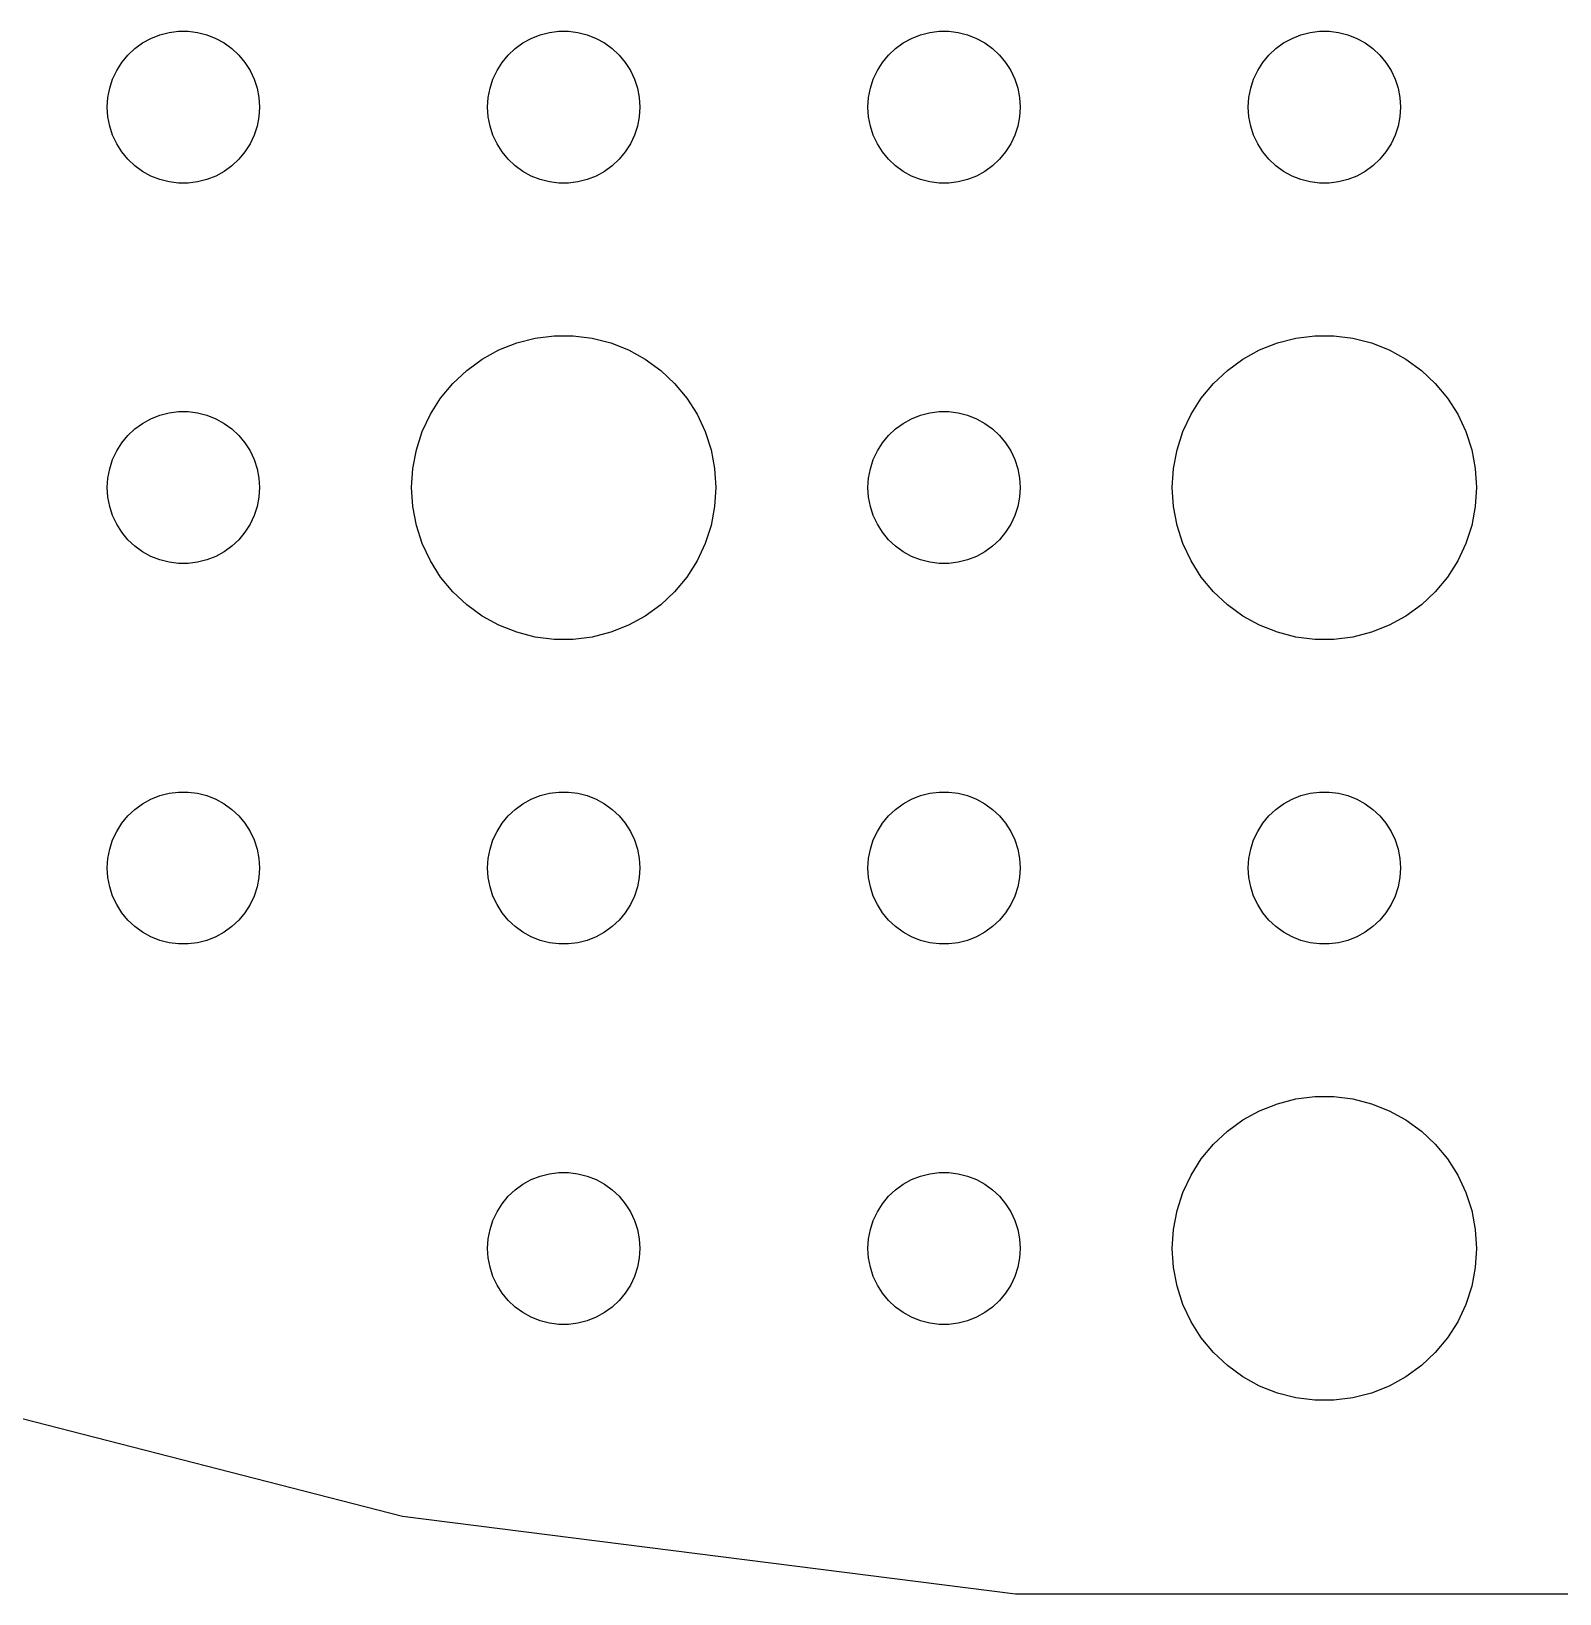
# Model space of a CAD drawing. Header units: metres. Extents: x -97 to 97, y -97 to 97.
# Drawn here: x -25.5 to 4.64, y -96.81 to -66 of the extents above; entities that cross this region are included whole.
import ezdxf

# ---------------------------------------------------------------- set-up
doc = ezdxf.new("R2010")
doc.units = ezdxf.units.M

msp = doc.modelspace()

# ---------------------------------------------------------------- linework, layer by layer
for p, q in [((-23.3037, -66.2335), (-23.1387, -66.1428)), ((-23.1387, -66.1428), (-22.9635, -66.0734)), ((-22.9635, -66.0734), (-22.7811, -66.0266)), ((-22.7811, -66.0266), (-22.5942, -66.003)), ((-22.5942, -66.003), (-22.4058, -66.003)), ((-22.4058, -66.003), (-22.2189, -66.0266)), ((-22.2189, -66.0266), (-22.0365, -66.0734)), ((-22.0365, -66.0734), (-21.8613, -66.1428)), ((-21.8613, -66.1428), (-21.6963, -66.2335)), ((-15.8037, -66.2335), (-15.6387, -66.1428)), ((-15.6387, -66.1428), (-15.4635, -66.0734)), ((-15.4635, -66.0734), (-15.2811, -66.0266)), ((-15.2811, -66.0266), (-15.0942, -66.003)), ((-15.0942, -66.003), (-14.9058, -66.003)), ((-14.9058, -66.003), (-14.7189, -66.0266)), ((-14.7189, -66.0266), (-14.5365, -66.0734)), ((-14.5365, -66.0734), (-14.3613, -66.1428)), ((-14.3613, -66.1428), (-14.1963, -66.2335)), ((-8.30373, -66.2335), (-8.13866, -66.1428)), ((-8.13866, -66.1428), (-7.96352, -66.0734)), ((-7.96352, -66.0734), (-7.78107, -66.0266)), ((-7.78107, -66.0266), (-7.59418, -66.003)), ((-7.59418, -66.003), (-7.40581, -66.003)), ((-7.40581, -66.003), (-7.21892, -66.0266)), ((-7.21892, -66.0266), (-7.03647, -66.0734)), ((-7.03647, -66.0734), (-6.86133, -66.1428)), ((-6.86133, -66.1428), (-6.69626, -66.2335)), ((-0.80373, -66.2335), (-0.63866, -66.1428)), ((-0.63866, -66.1428), (-0.46352, -66.0734)), ((-0.46352, -66.0734), (-0.28107, -66.0266)), ((-0.28107, -66.0266), (-0.09418, -66.003)), ((-0.09418, -66.003), (0.09418, -66.003)), ((0.09418, -66.003), (0.28107, -66.0266)), ((0.28107, -66.0266), (0.46352, -66.0734)), ((0.46352, -66.0734), (0.63866, -66.1428)), ((0.63866, -66.1428), (0.80373, -66.2335)), ((-23.7135, -66.6183), (-23.5934, -66.4732)), ((-23.5934, -66.4732), (-23.4561, -66.3442)), ((-23.4561, -66.3442), (-23.3037, -66.2335)), ((-21.6963, -66.2335), (-21.5439, -66.3442)), ((-21.5439, -66.3442), (-21.4065, -66.4732)), ((-21.4065, -66.4732), (-21.2865, -66.6183)), ((-16.2135, -66.6183), (-16.0934, -66.4732)), ((-16.0934, -66.4732), (-15.9561, -66.3442)), ((-15.9561, -66.3442), (-15.8037, -66.2335)), ((-14.1963, -66.2335), (-14.0439, -66.3442)), ((-14.0439, -66.3442), (-13.9065, -66.4732)), ((-13.9065, -66.4732), (-13.7865, -66.6183)), ((-8.71352, -66.6183), (-8.59344, -66.4732)), ((-8.59344, -66.4732), (-8.45613, -66.3442)), ((-8.45613, -66.3442), (-8.30373, -66.2335)), ((-6.69626, -66.2335), (-6.54385, -66.3442)), ((-6.54385, -66.3442), (-6.40654, -66.4732)), ((-6.40654, -66.4732), (-6.28647, -66.6183)), ((-1.21352, -66.6183), (-1.09344, -66.4732)), ((-1.09344, -66.4732), (-0.95613, -66.3442)), ((-0.95613, -66.3442), (-0.80373, -66.2335)), ((0.80373, -66.2335), (0.95613, -66.3442)), ((0.95613, -66.3442), (1.09344, -66.4732)), ((1.09344, -66.4732), (1.21352, -66.6183)), ((-23.8947, -66.9478), (-23.8145, -66.7774)), ((-23.8145, -66.7774), (-23.7135, -66.6183)), ((-21.2865, -66.6183), (-21.1855, -66.7774)), ((-21.1855, -66.7774), (-21.1053, -66.9478)), ((-16.3947, -66.9478), (-16.3145, -66.7774)), ((-16.3145, -66.7774), (-16.2135, -66.6183)), ((-13.7865, -66.6183), (-13.6855, -66.7774)), ((-13.6855, -66.7774), (-13.6053, -66.9478)), ((-8.89465, -66.9478), (-8.81445, -66.7774)), ((-8.81445, -66.7774), (-8.71352, -66.6183)), ((-6.28647, -66.6183), (-6.18553, -66.7774)), ((-6.18553, -66.7774), (-6.10533, -66.9478)), ((-1.39465, -66.9478), (-1.31445, -66.7774)), ((-1.31445, -66.7774), (-1.21352, -66.6183)), ((1.21352, -66.6183), (1.31445, -66.7774)), ((1.31445, -66.7774), (1.39465, -66.9478)), ((-23.9882, -67.312), (-23.9529, -67.127)), ((-23.9529, -67.127), (-23.8947, -66.9478)), ((-21.1053, -66.9478), (-21.0471, -67.127)), ((-21.0471, -67.127), (-21.0118, -67.312)), ((-16.4882, -67.312), (-16.4529, -67.127)), ((-16.4529, -67.127), (-16.3947, -66.9478)), ((-13.6053, -66.9478), (-13.5471, -67.127)), ((-13.5471, -67.127), (-13.5118, -67.312)), ((-8.98816, -67.312), (-8.95287, -67.127)), ((-8.95287, -67.127), (-8.89465, -66.9478)), ((-6.10533, -66.9478), (-6.04712, -67.127)), ((-6.04712, -67.127), (-6.01183, -67.312)), ((-1.48816, -67.312), (-1.45287, -67.127)), ((-1.45287, -67.127), (-1.39465, -66.9478)), ((1.39465, -66.9478), (1.45287, -67.127)), ((1.45287, -67.127), (1.48816, -67.312)), ((-24, -67.5), (-23.9882, -67.312)), ((-21.0118, -67.312), (-21, -67.5)), ((-16.5, -67.5), (-16.4882, -67.312)), ((-13.5118, -67.312), (-13.5, -67.5)), ((-9, -67.5), (-8.98816, -67.312)), ((-6.01183, -67.312), (-6, -67.5)), ((-1.5, -67.5), (-1.48816, -67.312)), ((1.48816, -67.312), (1.5, -67.5)), ((-23.9882, -67.688), (-24, -67.5)), ((-23.9529, -67.873), (-23.9882, -67.688)), ((-21.0118, -67.688), (-21.0471, -67.873)), ((-21, -67.5), (-21.0118, -67.688)), ((-16.4882, -67.688), (-16.5, -67.5)), ((-16.4529, -67.873), (-16.4882, -67.688)), ((-13.5118, -67.688), (-13.5471, -67.873)), ((-13.5, -67.5), (-13.5118, -67.688)), ((-8.98816, -67.688), (-9, -67.5)), ((-8.95287, -67.873), (-8.98816, -67.688)), ((-6.01183, -67.688), (-6.04712, -67.873)), ((-6, -67.5), (-6.01183, -67.688)), ((-1.48816, -67.688), (-1.5, -67.5)), ((-1.45287, -67.873), (-1.48816, -67.688)), ((1.48816, -67.688), (1.45287, -67.873)), ((1.5, -67.5), (1.48816, -67.688)), ((-23.8947, -68.0522), (-23.9529, -67.873)), ((-23.8145, -68.2226), (-23.8947, -68.0522)), ((-21.1053, -68.0522), (-21.1855, -68.2226)), ((-21.0471, -67.873), (-21.1053, -68.0522)), ((-16.3947, -68.0522), (-16.4529, -67.873)), ((-16.3145, -68.2226), (-16.3947, -68.0522)), ((-13.6053, -68.0522), (-13.6855, -68.2226)), ((-13.5471, -67.873), (-13.6053, -68.0522)), ((-8.89465, -68.0522), (-8.95287, -67.873)), ((-8.81445, -68.2226), (-8.89465, -68.0522)), ((-6.10533, -68.0522), (-6.18553, -68.2226)), ((-6.04712, -67.873), (-6.10533, -68.0522)), ((-1.39465, -68.0522), (-1.45287, -67.873)), ((-1.31445, -68.2226), (-1.39465, -68.0522)), ((1.39465, -68.0522), (1.31445, -68.2226)), ((1.45287, -67.873), (1.39465, -68.0522)), ((-23.7135, -68.3817), (-23.8145, -68.2226)), ((-23.5934, -68.5268), (-23.7135, -68.3817)), ((-21.2865, -68.3817), (-21.4065, -68.5268)), ((-21.1855, -68.2226), (-21.2865, -68.3817)), ((-16.2135, -68.3817), (-16.3145, -68.2226)), ((-16.0934, -68.5268), (-16.2135, -68.3817)), ((-13.7865, -68.3817), (-13.9065, -68.5268)), ((-13.6855, -68.2226), (-13.7865, -68.3817)), ((-8.71352, -68.3817), (-8.81445, -68.2226)), ((-8.59344, -68.5268), (-8.71352, -68.3817)), ((-6.28647, -68.3817), (-6.40654, -68.5268)), ((-6.18553, -68.2226), (-6.28647, -68.3817)), ((-1.21352, -68.3817), (-1.31445, -68.2226)), ((-1.09344, -68.5268), (-1.21352, -68.3817)), ((1.21352, -68.3817), (1.09344, -68.5268)), ((1.31445, -68.2226), (1.21352, -68.3817)), ((-23.4561, -68.6558), (-23.5934, -68.5268)), ((-23.3037, -68.7665), (-23.4561, -68.6558)), ((-21.5439, -68.6558), (-21.6963, -68.7665)), ((-21.4065, -68.5268), (-21.5439, -68.6558)), ((-15.9561, -68.6558), (-16.0934, -68.5268)), ((-15.8037, -68.7665), (-15.9561, -68.6558)), ((-14.0439, -68.6558), (-14.1963, -68.7665)), ((-13.9065, -68.5268), (-14.0439, -68.6558)), ((-8.45613, -68.6558), (-8.59344, -68.5268)), ((-8.30373, -68.7665), (-8.45613, -68.6558)), ((-6.54385, -68.6558), (-6.69626, -68.7665)), ((-6.40654, -68.5268), (-6.54385, -68.6558)), ((-0.95613, -68.6558), (-1.09344, -68.5268)), ((-0.80373, -68.7665), (-0.95613, -68.6558)), ((0.95613, -68.6558), (0.80373, -68.7665)), ((1.09344, -68.5268), (0.95613, -68.6558)), ((-23.1387, -68.8572), (-23.3037, -68.7665)), ((-22.9635, -68.9266), (-23.1387, -68.8572)), ((-22.7811, -68.9734), (-22.9635, -68.9266)), ((-22.5942, -68.997), (-22.7811, -68.9734)), ((-22.4058, -68.997), (-22.5942, -68.997)), ((-22.2189, -68.9734), (-22.4058, -68.997)), ((-22.0365, -68.9266), (-22.2189, -68.9734)), ((-21.8613, -68.8572), (-22.0365, -68.9266)), ((-21.6963, -68.7665), (-21.8613, -68.8572)), ((-15.6387, -68.8572), (-15.8037, -68.7665)), ((-15.4635, -68.9266), (-15.6387, -68.8572)), ((-15.2811, -68.9734), (-15.4635, -68.9266)), ((-15.0942, -68.997), (-15.2811, -68.9734)), ((-14.9058, -68.997), (-15.0942, -68.997)), ((-14.7189, -68.9734), (-14.9058, -68.997)), ((-14.5365, -68.9266), (-14.7189, -68.9734)), ((-14.3613, -68.8572), (-14.5365, -68.9266)), ((-14.1963, -68.7665), (-14.3613, -68.8572)), ((-8.13866, -68.8572), (-8.30373, -68.7665)), ((-7.96352, -68.9266), (-8.13866, -68.8572)), ((-7.78107, -68.9734), (-7.96352, -68.9266)), ((-7.59418, -68.997), (-7.78107, -68.9734)), ((-7.40581, -68.997), (-7.59418, -68.997)), ((-7.21892, -68.9734), (-7.40581, -68.997)), ((-7.03647, -68.9266), (-7.21892, -68.9734)), ((-6.86133, -68.8572), (-7.03647, -68.9266)), ((-6.69626, -68.7665), (-6.86133, -68.8572)), ((-0.63866, -68.8572), (-0.80373, -68.7665)), ((-0.46352, -68.9266), (-0.63866, -68.8572)), ((-0.28107, -68.9734), (-0.46352, -68.9266)), ((-0.09418, -68.997), (-0.28107, -68.9734)), ((0.09418, -68.997), (-0.09418, -68.997)), ((0.28107, -68.9734), (0.09418, -68.997)), ((0.46352, -68.9266), (0.28107, -68.9734)), ((0.63866, -68.8572), (0.46352, -68.9266)), ((0.80373, -68.7665), (0.63866, -68.8572)), ((-15.927, -72.1468), (-15.5621, -72.0531)), ((-15.5621, -72.0531), (-15.1884, -72.0059)), ((-15.1884, -72.0059), (-14.8116, -72.0059)), ((-14.8116, -72.0059), (-14.4379, -72.0531)), ((-14.4379, -72.0531), (-14.0729, -72.1468)), ((-0.92705, -72.1468), (-0.56213, -72.0531)), ((-0.56213, -72.0531), (-0.18837, -72.0059)), ((-0.18837, -72.0059), (0.18837, -72.0059)), ((0.18837, -72.0059), (0.56213, -72.0531)), ((0.56213, -72.0531), (0.92705, -72.1468)), ((-16.6075, -72.467), (-16.2773, -72.2855)), ((-16.2773, -72.2855), (-15.927, -72.1468)), ((-14.0729, -72.1468), (-13.7227, -72.2855)), ((-13.7227, -72.2855), (-13.3925, -72.467)), ((-1.60747, -72.467), (-1.27733, -72.2855)), ((-1.27733, -72.2855), (-0.92705, -72.1468)), ((0.92705, -72.1468), (1.27733, -72.2855)), ((1.27733, -72.2855), (1.60747, -72.467)), ((-17.1869, -72.9464), (-16.9123, -72.6885)), ((-16.9123, -72.6885), (-16.6075, -72.467)), ((-13.3925, -72.467), (-13.0877, -72.6885)), ((-13.0877, -72.6885), (-12.8131, -72.9464)), ((-2.1869, -72.9464), (-1.91226, -72.6885)), ((-1.91226, -72.6885), (-1.60747, -72.467)), ((1.60747, -72.467), (1.91226, -72.6885)), ((1.91226, -72.6885), (2.1869, -72.9464)), ((-17.427, -73.2366), (-17.1869, -72.9464)), ((-12.8131, -72.9464), (-12.5729, -73.2366)), ((-2.42705, -73.2366), (-2.1869, -72.9464)), ((2.1869, -72.9464), (2.42705, -73.2366)), ((-17.6289, -73.5547), (-17.427, -73.2366)), ((-12.5729, -73.2366), (-12.3711, -73.5547)), ((-2.62891, -73.5547), (-2.42705, -73.2366)), ((2.42705, -73.2366), (2.62891, -73.5547)), ((-23.1387, -73.6428), (-22.9635, -73.5734)), ((-22.9635, -73.5734), (-22.7811, -73.5266)), ((-22.7811, -73.5266), (-22.5942, -73.503)), ((-22.5942, -73.503), (-22.4058, -73.503)), ((-22.4058, -73.503), (-22.2189, -73.5266)), ((-22.2189, -73.5266), (-22.0365, -73.5734)), ((-22.0365, -73.5734), (-21.8613, -73.6428)), ((-17.7893, -73.8956), (-17.6289, -73.5547)), ((-12.3711, -73.5547), (-12.2107, -73.8956)), ((-8.13866, -73.6428), (-7.96352, -73.5734)), ((-7.96352, -73.5734), (-7.78107, -73.5266)), ((-7.78107, -73.5266), (-7.59418, -73.503)), ((-7.59418, -73.503), (-7.40581, -73.503)), ((-7.40581, -73.503), (-7.21892, -73.5266)), ((-7.21892, -73.5266), (-7.03647, -73.5734)), ((-7.03647, -73.5734), (-6.86133, -73.6428)), ((-2.78932, -73.8956), (-2.62891, -73.5547)), ((2.62891, -73.5547), (2.78932, -73.8956)), ((-23.5934, -73.9732), (-23.4561, -73.8442)), ((-23.4561, -73.8442), (-23.3037, -73.7335)), ((-23.3037, -73.7335), (-23.1387, -73.6428)), ((-21.8613, -73.6428), (-21.6963, -73.7335)), ((-21.6963, -73.7335), (-21.5439, -73.8442)), ((-21.5439, -73.8442), (-21.4065, -73.9732)), ((-17.9057, -74.2539), (-17.7893, -73.8956)), ((-12.2107, -73.8956), (-12.0942, -74.2539)), ((-8.59344, -73.9732), (-8.45613, -73.8442)), ((-8.45613, -73.8442), (-8.30373, -73.7335)), ((-8.30373, -73.7335), (-8.13866, -73.6428)), ((-6.86133, -73.6428), (-6.69626, -73.7335)), ((-6.69626, -73.7335), (-6.54385, -73.8442)), ((-6.54385, -73.8442), (-6.40654, -73.9732)), ((-2.90575, -74.2539), (-2.78932, -73.8956)), ((2.78932, -73.8956), (2.90575, -74.2539)), ((-23.8145, -74.2774), (-23.7135, -74.1183)), ((-23.7135, -74.1183), (-23.5934, -73.9732)), ((-21.4065, -73.9732), (-21.2865, -74.1183)), ((-21.2865, -74.1183), (-21.1855, -74.2774)), ((-8.81445, -74.2774), (-8.71352, -74.1183)), ((-8.71352, -74.1183), (-8.59344, -73.9732)), ((-6.40654, -73.9732), (-6.28647, -74.1183)), ((-6.28647, -74.1183), (-6.18553, -74.2774)), ((-23.9529, -74.627), (-23.8947, -74.4478)), ((-23.8947, -74.4478), (-23.8145, -74.2774)), ((-21.1855, -74.2774), (-21.1053, -74.4478)), ((-21.1053, -74.4478), (-21.0471, -74.627)), ((-17.9763, -74.624), (-17.9057, -74.2539)), ((-12.0942, -74.2539), (-12.0237, -74.624)), ((-8.95287, -74.627), (-8.89465, -74.4478)), ((-8.89465, -74.4478), (-8.81445, -74.2774)), ((-6.18553, -74.2774), (-6.10533, -74.4478)), ((-6.10533, -74.4478), (-6.04712, -74.627)), ((-2.97633, -74.624), (-2.90575, -74.2539)), ((2.90575, -74.2539), (2.97633, -74.624)), ((-24, -75), (-23.9882, -74.812)), ((-23.9882, -74.812), (-23.9529, -74.627)), ((-21.0471, -74.627), (-21.0118, -74.812)), ((-21.0118, -74.812), (-21, -75)), ((-18, -75), (-17.9763, -74.624)), ((-12.0237, -74.624), (-12, -75)), ((-9, -75), (-8.98816, -74.812)), ((-8.98816, -74.812), (-8.95287, -74.627)), ((-6.04712, -74.627), (-6.01183, -74.812)), ((-6.01183, -74.812), (-6, -75)), ((-3, -75), (-2.97633, -74.624)), ((2.97633, -74.624), (3, -75)), ((-23.9882, -75.188), (-24, -75)), ((-21, -75), (-21.0118, -75.188)), ((-17.9763, -75.376), (-18, -75)), ((-12, -75), (-12.0237, -75.376)), ((-8.98816, -75.188), (-9, -75)), ((-6, -75), (-6.01183, -75.188)), ((-2.97633, -75.376), (-3, -75)), ((3, -75), (2.97633, -75.376)), ((-23.9529, -75.373), (-23.9882, -75.188)), ((-23.8947, -75.5522), (-23.9529, -75.373)), ((-21.0471, -75.373), (-21.1053, -75.5522)), ((-21.0118, -75.188), (-21.0471, -75.373)), ((-17.9057, -75.7461), (-17.9763, -75.376)), ((-12.0237, -75.376), (-12.0942, -75.7461)), ((-8.95287, -75.373), (-8.98816, -75.188)), ((-8.89465, -75.5522), (-8.95287, -75.373)), ((-6.04712, -75.373), (-6.10533, -75.5522)), ((-6.01183, -75.188), (-6.04712, -75.373)), ((-2.90575, -75.7461), (-2.97633, -75.376)), ((2.97633, -75.376), (2.90575, -75.7461)), ((-23.8145, -75.7226), (-23.8947, -75.5522)), ((-23.7135, -75.8817), (-23.8145, -75.7226)), ((-21.1855, -75.7226), (-21.2865, -75.8817)), ((-21.1053, -75.5522), (-21.1855, -75.7226)), ((-17.7893, -76.1044), (-17.9057, -75.7461)), ((-12.0942, -75.7461), (-12.2107, -76.1044)), ((-8.81445, -75.7226), (-8.89465, -75.5522)), ((-8.71352, -75.8817), (-8.81445, -75.7226)), ((-6.18553, -75.7226), (-6.28647, -75.8817)), ((-6.10533, -75.5522), (-6.18553, -75.7226)), ((-2.78932, -76.1044), (-2.90575, -75.7461)), ((2.90575, -75.7461), (2.78932, -76.1044)), ((-23.5934, -76.0268), (-23.7135, -75.8817)), ((-23.4561, -76.1558), (-23.5934, -76.0268)), ((-21.4065, -76.0268), (-21.5439, -76.1558)), ((-21.2865, -75.8817), (-21.4065, -76.0268)), ((-8.59344, -76.0268), (-8.71352, -75.8817)), ((-8.45613, -76.1558), (-8.59344, -76.0268)), ((-6.40654, -76.0268), (-6.54385, -76.1558)), ((-6.28647, -75.8817), (-6.40654, -76.0268)), ((-23.3037, -76.2665), (-23.4561, -76.1558)), ((-23.1387, -76.3572), (-23.3037, -76.2665)), ((-22.9635, -76.4266), (-23.1387, -76.3572)), ((-21.8613, -76.3572), (-22.0365, -76.4266)), ((-21.6963, -76.2665), (-21.8613, -76.3572)), ((-21.5439, -76.1558), (-21.6963, -76.2665)), ((-17.6289, -76.4453), (-17.7893, -76.1044)), ((-12.2107, -76.1044), (-12.3711, -76.4453)), ((-8.30373, -76.2665), (-8.45613, -76.1558)), ((-8.13866, -76.3572), (-8.30373, -76.2665)), ((-7.96352, -76.4266), (-8.13866, -76.3572)), ((-6.86133, -76.3572), (-7.03647, -76.4266)), ((-6.69626, -76.2665), (-6.86133, -76.3572)), ((-6.54385, -76.1558), (-6.69626, -76.2665)), ((-2.62891, -76.4453), (-2.78932, -76.1044)), ((2.78932, -76.1044), (2.62891, -76.4453)), ((-22.7811, -76.4734), (-22.9635, -76.4266)), ((-22.5942, -76.497), (-22.7811, -76.4734)), ((-22.4058, -76.497), (-22.5942, -76.497)), ((-22.2189, -76.4734), (-22.4058, -76.497)), ((-22.0365, -76.4266), (-22.2189, -76.4734)), ((-17.427, -76.7634), (-17.6289, -76.4453)), ((-12.3711, -76.4453), (-12.5729, -76.7634)), ((-7.78107, -76.4734), (-7.96352, -76.4266)), ((-7.59418, -76.497), (-7.78107, -76.4734)), ((-7.40581, -76.497), (-7.59418, -76.497)), ((-7.21892, -76.4734), (-7.40581, -76.497)), ((-7.03647, -76.4266), (-7.21892, -76.4734)), ((-2.42705, -76.7634), (-2.62891, -76.4453)), ((2.62891, -76.4453), (2.42705, -76.7634)), ((-17.1869, -77.0536), (-17.427, -76.7634)), ((-12.5729, -76.7634), (-12.8131, -77.0536)), ((-2.1869, -77.0536), (-2.42705, -76.7634)), ((2.42705, -76.7634), (2.1869, -77.0536)), ((-16.9123, -77.3115), (-17.1869, -77.0536)), ((-16.6075, -77.533), (-16.9123, -77.3115)), ((-13.0877, -77.3115), (-13.3925, -77.533)), ((-12.8131, -77.0536), (-13.0877, -77.3115)), ((-1.91226, -77.3115), (-2.1869, -77.0536)), ((-1.60747, -77.533), (-1.91226, -77.3115)), ((1.91226, -77.3115), (1.60747, -77.533)), ((2.1869, -77.0536), (1.91226, -77.3115)), ((-16.2773, -77.7145), (-16.6075, -77.533)), ((-13.3925, -77.533), (-13.7227, -77.7145)), ((-1.27733, -77.7145), (-1.60747, -77.533)), ((1.60747, -77.533), (1.27733, -77.7145)), ((-15.927, -77.8532), (-16.2773, -77.7145)), ((-15.5621, -77.9469), (-15.927, -77.8532)), ((-14.0729, -77.8532), (-14.4379, -77.9469)), ((-13.7227, -77.7145), (-14.0729, -77.8532)), ((-0.92705, -77.8532), (-1.27733, -77.7145)), ((-0.56213, -77.9469), (-0.92705, -77.8532)), ((0.92705, -77.8532), (0.56213, -77.9469)), ((1.27733, -77.7145), (0.92705, -77.8532)), ((-15.1884, -77.9941), (-15.5621, -77.9469)), ((-14.8116, -77.9941), (-15.1884, -77.9941)), ((-14.4379, -77.9469), (-14.8116, -77.9941)), ((-0.18837, -77.9941), (-0.56213, -77.9469)), ((0.18837, -77.9941), (-0.18837, -77.9941)), ((0.56213, -77.9469), (0.18837, -77.9941)), ((-22.7811, -81.0266), (-22.5942, -81.003)), ((-22.5942, -81.003), (-22.4058, -81.003)), ((-22.4058, -81.003), (-22.2189, -81.0266)), ((-15.2811, -81.0266), (-15.0942, -81.003)), ((-15.0942, -81.003), (-14.9058, -81.003)), ((-14.9058, -81.003), (-14.7189, -81.0266)), ((-7.78107, -81.0266), (-7.59418, -81.003)), ((-7.59418, -81.003), (-7.40581, -81.003)), ((-7.40581, -81.003), (-7.21892, -81.0266)), ((-0.28107, -81.0266), (-0.09418, -81.003)), ((-0.09418, -81.003), (0.09418, -81.003)), ((0.09418, -81.003), (0.28107, -81.0266)), ((-23.4561, -81.3442), (-23.3037, -81.2335)), ((-23.3037, -81.2335), (-23.1387, -81.1428)), ((-23.1387, -81.1428), (-22.9635, -81.0734)), ((-22.9635, -81.0734), (-22.7811, -81.0266)), ((-22.2189, -81.0266), (-22.0365, -81.0734)), ((-22.0365, -81.0734), (-21.8613, -81.1428)), ((-21.8613, -81.1428), (-21.6963, -81.2335)), ((-21.6963, -81.2335), (-21.5439, -81.3442)), ((-15.9561, -81.3442), (-15.8037, -81.2335)), ((-15.8037, -81.2335), (-15.6387, -81.1428)), ((-15.6387, -81.1428), (-15.4635, -81.0734)), ((-15.4635, -81.0734), (-15.2811, -81.0266)), ((-14.7189, -81.0266), (-14.5365, -81.0734)), ((-14.5365, -81.0734), (-14.3613, -81.1428)), ((-14.3613, -81.1428), (-14.1963, -81.2335)), ((-14.1963, -81.2335), (-14.0439, -81.3442)), ((-8.45613, -81.3442), (-8.30373, -81.2335)), ((-8.30373, -81.2335), (-8.13866, -81.1428)), ((-8.13866, -81.1428), (-7.96352, -81.0734)), ((-7.96352, -81.0734), (-7.78107, -81.0266)), ((-7.21892, -81.0266), (-7.03647, -81.0734)), ((-7.03647, -81.0734), (-6.86133, -81.1428)), ((-6.86133, -81.1428), (-6.69626, -81.2335)), ((-6.69626, -81.2335), (-6.54385, -81.3442)), ((-0.95613, -81.3442), (-0.80373, -81.2335)), ((-0.80373, -81.2335), (-0.63866, -81.1428)), ((-0.63866, -81.1428), (-0.46352, -81.0734)), ((-0.46352, -81.0734), (-0.28107, -81.0266)), ((0.28107, -81.0266), (0.46352, -81.0734)), ((0.46352, -81.0734), (0.63866, -81.1428)), ((0.63866, -81.1428), (0.80373, -81.2335)), ((0.80373, -81.2335), (0.95613, -81.3442)), ((-23.8145, -81.7774), (-23.7135, -81.6183)), ((-23.7135, -81.6183), (-23.5934, -81.4732)), ((-23.5934, -81.4732), (-23.4561, -81.3442)), ((-21.5439, -81.3442), (-21.4065, -81.4732)), ((-21.4065, -81.4732), (-21.2865, -81.6183)), ((-21.2865, -81.6183), (-21.1855, -81.7774)), ((-16.3145, -81.7774), (-16.2135, -81.6183)), ((-16.2135, -81.6183), (-16.0934, -81.4732)), ((-16.0934, -81.4732), (-15.9561, -81.3442)), ((-14.0439, -81.3442), (-13.9065, -81.4732)), ((-13.9065, -81.4732), (-13.7865, -81.6183)), ((-13.7865, -81.6183), (-13.6855, -81.7774)), ((-8.81445, -81.7774), (-8.71352, -81.6183)), ((-8.71352, -81.6183), (-8.59344, -81.4732)), ((-8.59344, -81.4732), (-8.45613, -81.3442)), ((-6.54385, -81.3442), (-6.40654, -81.4732)), ((-6.40654, -81.4732), (-6.28647, -81.6183)), ((-6.28647, -81.6183), (-6.18553, -81.7774)), ((-1.31445, -81.7774), (-1.21352, -81.6183)), ((-1.21352, -81.6183), (-1.09344, -81.4732)), ((-1.09344, -81.4732), (-0.95613, -81.3442)), ((0.95613, -81.3442), (1.09344, -81.4732)), ((1.09344, -81.4732), (1.21352, -81.6183)), ((1.21352, -81.6183), (1.31445, -81.7774)), ((-23.8947, -81.9478), (-23.8145, -81.7774)), ((-21.1855, -81.7774), (-21.1053, -81.9478)), ((-16.3947, -81.9478), (-16.3145, -81.7774)), ((-13.6855, -81.7774), (-13.6053, -81.9478)), ((-8.89465, -81.9478), (-8.81445, -81.7774)), ((-6.18553, -81.7774), (-6.10533, -81.9478)), ((-1.39465, -81.9478), (-1.31445, -81.7774)), ((1.31445, -81.7774), (1.39465, -81.9478)), ((-23.9882, -82.312), (-23.9529, -82.127)), ((-23.9529, -82.127), (-23.8947, -81.9478)), ((-21.1053, -81.9478), (-21.0471, -82.127)), ((-21.0471, -82.127), (-21.0118, -82.312)), ((-16.4882, -82.312), (-16.4529, -82.127)), ((-16.4529, -82.127), (-16.3947, -81.9478)), ((-13.6053, -81.9478), (-13.5471, -82.127)), ((-13.5471, -82.127), (-13.5118, -82.312)), ((-8.98816, -82.312), (-8.95287, -82.127)), ((-8.95287, -82.127), (-8.89465, -81.9478)), ((-6.10533, -81.9478), (-6.04712, -82.127)), ((-6.04712, -82.127), (-6.01183, -82.312)), ((-1.48816, -82.312), (-1.45287, -82.127)), ((-1.45287, -82.127), (-1.39465, -81.9478)), ((1.39465, -81.9478), (1.45287, -82.127)), ((1.45287, -82.127), (1.48816, -82.312)), ((-24, -82.5), (-23.9882, -82.312)), ((-23.9882, -82.688), (-24, -82.5)), ((-21.0118, -82.312), (-21, -82.5)), ((-21, -82.5), (-21.0118, -82.688)), ((-16.5, -82.5), (-16.4882, -82.312)), ((-16.4882, -82.688), (-16.5, -82.5)), ((-13.5118, -82.312), (-13.5, -82.5)), ((-13.5, -82.5), (-13.5118, -82.688)), ((-9, -82.5), (-8.98816, -82.312)), ((-8.98816, -82.688), (-9, -82.5)), ((-6.01183, -82.312), (-6, -82.5)), ((-6, -82.5), (-6.01183, -82.688)), ((-1.5, -82.5), (-1.48816, -82.312)), ((-1.48816, -82.688), (-1.5, -82.5)), ((1.48816, -82.312), (1.5, -82.5)), ((1.5, -82.5), (1.48816, -82.688)), ((-23.9529, -82.873), (-23.9882, -82.688)), ((-21.0118, -82.688), (-21.0471, -82.873)), ((-16.4529, -82.873), (-16.4882, -82.688)), ((-13.5118, -82.688), (-13.5471, -82.873)), ((-8.95287, -82.873), (-8.98816, -82.688)), ((-6.01183, -82.688), (-6.04712, -82.873)), ((-1.45287, -82.873), (-1.48816, -82.688)), ((1.48816, -82.688), (1.45287, -82.873)), ((-23.8947, -83.0522), (-23.9529, -82.873)), ((-23.8145, -83.2226), (-23.8947, -83.0522)), ((-21.1053, -83.0522), (-21.1855, -83.2226)), ((-21.0471, -82.873), (-21.1053, -83.0522)), ((-16.3947, -83.0522), (-16.4529, -82.873)), ((-16.3145, -83.2226), (-16.3947, -83.0522)), ((-13.6053, -83.0522), (-13.6855, -83.2226)), ((-13.5471, -82.873), (-13.6053, -83.0522)), ((-8.89465, -83.0522), (-8.95287, -82.873)), ((-8.81445, -83.2226), (-8.89465, -83.0522)), ((-6.10533, -83.0522), (-6.18553, -83.2226)), ((-6.04712, -82.873), (-6.10533, -83.0522)), ((-1.39465, -83.0522), (-1.45287, -82.873)), ((-1.31445, -83.2226), (-1.39465, -83.0522)), ((1.39465, -83.0522), (1.31445, -83.2226)), ((1.45287, -82.873), (1.39465, -83.0522)), ((-23.7135, -83.3817), (-23.8145, -83.2226)), ((-23.5934, -83.5268), (-23.7135, -83.3817)), ((-21.2865, -83.3817), (-21.4065, -83.5268)), ((-21.1855, -83.2226), (-21.2865, -83.3817)), ((-16.2135, -83.3817), (-16.3145, -83.2226)), ((-16.0934, -83.5268), (-16.2135, -83.3817)), ((-13.7865, -83.3817), (-13.9065, -83.5268)), ((-13.6855, -83.2226), (-13.7865, -83.3817)), ((-8.71352, -83.3817), (-8.81445, -83.2226)), ((-8.59344, -83.5268), (-8.71352, -83.3817)), ((-6.28647, -83.3817), (-6.40654, -83.5268)), ((-6.18553, -83.2226), (-6.28647, -83.3817)), ((-1.21352, -83.3817), (-1.31445, -83.2226)), ((-1.09344, -83.5268), (-1.21352, -83.3817)), ((1.21352, -83.3817), (1.09344, -83.5268)), ((1.31445, -83.2226), (1.21352, -83.3817)), ((-23.4561, -83.6558), (-23.5934, -83.5268)), ((-23.3037, -83.7665), (-23.4561, -83.6558)), ((-23.1387, -83.8572), (-23.3037, -83.7665)), ((-21.6963, -83.7665), (-21.8613, -83.8572)), ((-21.5439, -83.6558), (-21.6963, -83.7665)), ((-21.4065, -83.5268), (-21.5439, -83.6558)), ((-15.9561, -83.6558), (-16.0934, -83.5268)), ((-15.8037, -83.7665), (-15.9561, -83.6558)), ((-15.6387, -83.8572), (-15.8037, -83.7665)), ((-14.1963, -83.7665), (-14.3613, -83.8572)), ((-14.0439, -83.6558), (-14.1963, -83.7665)), ((-13.9065, -83.5268), (-14.0439, -83.6558)), ((-8.45613, -83.6558), (-8.59344, -83.5268)), ((-8.30373, -83.7665), (-8.45613, -83.6558)), ((-8.13866, -83.8572), (-8.30373, -83.7665)), ((-6.69626, -83.7665), (-6.86133, -83.8572)), ((-6.54385, -83.6558), (-6.69626, -83.7665)), ((-6.40654, -83.5268), (-6.54385, -83.6558)), ((-0.95613, -83.6558), (-1.09344, -83.5268)), ((-0.80373, -83.7665), (-0.95613, -83.6558)), ((-0.63866, -83.8572), (-0.80373, -83.7665)), ((0.80373, -83.7665), (0.63866, -83.8572)), ((0.95613, -83.6558), (0.80373, -83.7665)), ((1.09344, -83.5268), (0.95613, -83.6558)), ((-22.9635, -83.9266), (-23.1387, -83.8572)), ((-22.7811, -83.9734), (-22.9635, -83.9266)), ((-22.5942, -83.997), (-22.7811, -83.9734)), ((-22.4058, -83.997), (-22.5942, -83.997)), ((-22.2189, -83.9734), (-22.4058, -83.997)), ((-22.0365, -83.9266), (-22.2189, -83.9734)), ((-21.8613, -83.8572), (-22.0365, -83.9266)), ((-15.4635, -83.9266), (-15.6387, -83.8572)), ((-15.2811, -83.9734), (-15.4635, -83.9266)), ((-15.0942, -83.997), (-15.2811, -83.9734)), ((-14.9058, -83.997), (-15.0942, -83.997)), ((-14.7189, -83.9734), (-14.9058, -83.997)), ((-14.5365, -83.9266), (-14.7189, -83.9734)), ((-14.3613, -83.8572), (-14.5365, -83.9266)), ((-7.96352, -83.9266), (-8.13866, -83.8572)), ((-7.78107, -83.9734), (-7.96352, -83.9266)), ((-7.59418, -83.997), (-7.78107, -83.9734)), ((-7.40581, -83.997), (-7.59418, -83.997)), ((-7.21892, -83.9734), (-7.40581, -83.997)), ((-7.03647, -83.9266), (-7.21892, -83.9734)), ((-6.86133, -83.8572), (-7.03647, -83.9266)), ((-0.46352, -83.9266), (-0.63866, -83.8572)), ((-0.28107, -83.9734), (-0.46352, -83.9266)), ((-0.09418, -83.997), (-0.28107, -83.9734)), ((0.09418, -83.997), (-0.09418, -83.997)), ((0.28107, -83.9734), (0.09418, -83.997)), ((0.46352, -83.9266), (0.28107, -83.9734)), ((0.63866, -83.8572), (0.46352, -83.9266)), ((-1.27733, -87.2855), (-0.92705, -87.1468)), ((-0.92705, -87.1468), (-0.56213, -87.0531)), ((-0.56213, -87.0531), (-0.18837, -87.0059)), ((-0.18837, -87.0059), (0.18837, -87.0059)), ((0.18837, -87.0059), (0.56213, -87.0531)), ((0.56213, -87.0531), (0.92705, -87.1468)), ((0.92705, -87.1468), (1.27733, -87.2855)), ((-1.91226, -87.6885), (-1.60747, -87.467)), ((-1.60747, -87.467), (-1.27733, -87.2855)), ((1.27733, -87.2855), (1.60747, -87.467)), ((1.60747, -87.467), (1.91226, -87.6885)), ((-2.1869, -87.9464), (-1.91226, -87.6885)), ((1.91226, -87.6885), (2.1869, -87.9464)), ((-2.42705, -88.2366), (-2.1869, -87.9464)), ((2.1869, -87.9464), (2.42705, -88.2366)), ((-2.62891, -88.5547), (-2.42705, -88.2366)), ((2.42705, -88.2366), (2.62891, -88.5547)), ((-15.8037, -88.7335), (-15.6387, -88.6428)), ((-15.6387, -88.6428), (-15.4635, -88.5734)), ((-15.4635, -88.5734), (-15.2811, -88.5266)), ((-15.2811, -88.5266), (-15.0942, -88.503)), ((-15.0942, -88.503), (-14.9058, -88.503)), ((-14.9058, -88.503), (-14.7189, -88.5266)), ((-14.7189, -88.5266), (-14.5365, -88.5734)), ((-14.5365, -88.5734), (-14.3613, -88.6428)), ((-14.3613, -88.6428), (-14.1963, -88.7335)), ((-8.30373, -88.7335), (-8.13866, -88.6428)), ((-8.13866, -88.6428), (-7.96352, -88.5734)), ((-7.96352, -88.5734), (-7.78107, -88.5266)), ((-7.78107, -88.5266), (-7.59418, -88.503)), ((-7.59418, -88.503), (-7.40581, -88.503)), ((-7.40581, -88.503), (-7.21892, -88.5266)), ((-7.21892, -88.5266), (-7.03647, -88.5734)), ((-7.03647, -88.5734), (-6.86133, -88.6428)), ((-6.86133, -88.6428), (-6.69626, -88.7335)), ((-2.78932, -88.8956), (-2.62891, -88.5547)), ((2.62891, -88.5547), (2.78932, -88.8956)), ((-16.2135, -89.1183), (-16.0934, -88.9732)), ((-16.0934, -88.9732), (-15.9561, -88.8442)), ((-15.9561, -88.8442), (-15.8037, -88.7335)), ((-14.1963, -88.7335), (-14.0439, -88.8442)), ((-14.0439, -88.8442), (-13.9065, -88.9732)), ((-13.9065, -88.9732), (-13.7865, -89.1183)), ((-8.71352, -89.1183), (-8.59344, -88.9732)), ((-8.59344, -88.9732), (-8.45613, -88.8442)), ((-8.45613, -88.8442), (-8.30373, -88.7335)), ((-6.69626, -88.7335), (-6.54385, -88.8442)), ((-6.54385, -88.8442), (-6.40654, -88.9732)), ((-6.40654, -88.9732), (-6.28647, -89.1183)), ((-2.90575, -89.2539), (-2.78932, -88.8956)), ((2.78932, -88.8956), (2.90575, -89.2539)), ((-16.3947, -89.4478), (-16.3145, -89.2774)), ((-16.3145, -89.2774), (-16.2135, -89.1183)), ((-13.7865, -89.1183), (-13.6855, -89.2774)), ((-13.6855, -89.2774), (-13.6053, -89.4478)), ((-8.89465, -89.4478), (-8.81445, -89.2774)), ((-8.81445, -89.2774), (-8.71352, -89.1183)), ((-6.28647, -89.1183), (-6.18553, -89.2774)), ((-6.18553, -89.2774), (-6.10533, -89.4478)), ((-2.97633, -89.624), (-2.90575, -89.2539)), ((2.90575, -89.2539), (2.97633, -89.624)), ((-16.4882, -89.812), (-16.4529, -89.627)), ((-16.4529, -89.627), (-16.3947, -89.4478)), ((-13.6053, -89.4478), (-13.5471, -89.627)), ((-13.5471, -89.627), (-13.5118, -89.812)), ((-8.98816, -89.812), (-8.95287, -89.627)), ((-8.95287, -89.627), (-8.89465, -89.4478)), ((-6.10533, -89.4478), (-6.04712, -89.627)), ((-6.04712, -89.627), (-6.01183, -89.812)), ((-3, -90), (-2.97633, -89.624)), ((2.97633, -89.624), (3, -90)), ((-16.5, -90), (-16.4882, -89.812)), ((-13.5118, -89.812), (-13.5, -90)), ((-9, -90), (-8.98816, -89.812)), ((-6.01183, -89.812), (-6, -90)), ((-16.4882, -90.188), (-16.5, -90)), ((-16.4529, -90.373), (-16.4882, -90.188)), ((-13.5118, -90.188), (-13.5471, -90.373)), ((-13.5, -90), (-13.5118, -90.188)), ((-8.98816, -90.188), (-9, -90)), ((-8.95287, -90.373), (-8.98816, -90.188)), ((-6.01183, -90.188), (-6.04712, -90.373)), ((-6, -90), (-6.01183, -90.188)), ((-2.97633, -90.376), (-3, -90)), ((3, -90), (2.97633, -90.376)), ((-16.3947, -90.5522), (-16.4529, -90.373)), ((-16.3145, -90.7226), (-16.3947, -90.5522)), ((-13.6053, -90.5522), (-13.6855, -90.7226)), ((-13.5471, -90.373), (-13.6053, -90.5522)), ((-8.89465, -90.5522), (-8.95287, -90.373)), ((-8.81445, -90.7226), (-8.89465, -90.5522)), ((-6.10533, -90.5522), (-6.18553, -90.7226)), ((-6.04712, -90.373), (-6.10533, -90.5522)), ((-2.90575, -90.7461), (-2.97633, -90.376)), ((2.97633, -90.376), (2.90575, -90.7461)), ((-16.2135, -90.8817), (-16.3145, -90.7226)), ((-13.6855, -90.7226), (-13.7865, -90.8817)), ((-8.71352, -90.8817), (-8.81445, -90.7226)), ((-6.18553, -90.7226), (-6.28647, -90.8817)), ((-2.78932, -91.1044), (-2.90575, -90.7461)), ((2.90575, -90.7461), (2.78932, -91.1044)), ((-16.0934, -91.0268), (-16.2135, -90.8817)), ((-15.9561, -91.1558), (-16.0934, -91.0268)), ((-15.8037, -91.2665), (-15.9561, -91.1558)), ((-14.0439, -91.1558), (-14.1963, -91.2665)), ((-13.9065, -91.0268), (-14.0439, -91.1558)), ((-13.7865, -90.8817), (-13.9065, -91.0268)), ((-8.59344, -91.0268), (-8.71352, -90.8817)), ((-8.45613, -91.1558), (-8.59344, -91.0268)), ((-8.30373, -91.2665), (-8.45613, -91.1558)), ((-6.54385, -91.1558), (-6.69626, -91.2665)), ((-6.40654, -91.0268), (-6.54385, -91.1558)), ((-6.28647, -90.8817), (-6.40654, -91.0268)), ((-2.62891, -91.4453), (-2.78932, -91.1044)), ((2.78932, -91.1044), (2.62891, -91.4453)), ((-15.6387, -91.3572), (-15.8037, -91.2665)), ((-15.4635, -91.4266), (-15.6387, -91.3572)), ((-15.2811, -91.4734), (-15.4635, -91.4266)), ((-15.0942, -91.497), (-15.2811, -91.4734)), ((-14.7189, -91.4734), (-14.9058, -91.497)), ((-14.5365, -91.4266), (-14.7189, -91.4734)), ((-14.3613, -91.3572), (-14.5365, -91.4266)), ((-14.1963, -91.2665), (-14.3613, -91.3572)), ((-8.13866, -91.3572), (-8.30373, -91.2665)), ((-7.96352, -91.4266), (-8.13866, -91.3572)), ((-7.78107, -91.4734), (-7.96352, -91.4266)), ((-7.59418, -91.497), (-7.78107, -91.4734)), ((-7.21892, -91.4734), (-7.40581, -91.497)), ((-7.03647, -91.4266), (-7.21892, -91.4734)), ((-6.86133, -91.3572), (-7.03647, -91.4266)), ((-6.69626, -91.2665), (-6.86133, -91.3572)), ((-2.42705, -91.7634), (-2.62891, -91.4453)), ((2.62891, -91.4453), (2.42705, -91.7634)), ((-14.9058, -91.497), (-15.0942, -91.497)), ((-7.40581, -91.497), (-7.59418, -91.497)), ((-2.1869, -92.0536), (-2.42705, -91.7634)), ((2.42705, -91.7634), (2.1869, -92.0536)), ((-1.91226, -92.3115), (-2.1869, -92.0536)), ((2.1869, -92.0536), (1.91226, -92.3115)), ((-29.9746, -92.2525), (-18.176, -95.2819)), ((-1.60747, -92.533), (-1.91226, -92.3115)), ((1.91226, -92.3115), (1.60747, -92.533)), ((-1.27733, -92.7145), (-1.60747, -92.533)), ((-0.92705, -92.8532), (-1.27733, -92.7145)), ((1.27733, -92.7145), (0.92705, -92.8532)), ((1.60747, -92.533), (1.27733, -92.7145)), ((-0.56213, -92.9469), (-0.92705, -92.8532)), ((-0.18837, -92.9941), (-0.56213, -92.9469)), ((0.18837, -92.9941), (-0.18837, -92.9941)), ((0.56213, -92.9469), (0.18837, -92.9941)), ((0.92705, -92.8532), (0.56213, -92.9469)), ((-18.176, -95.2819), (-6.09067, -96.8086)), ((-6.09067, -96.8086), (6.09067, -96.8086))]:
    msp.add_line(p, q)

doc.saveas('drawing.dxf')
